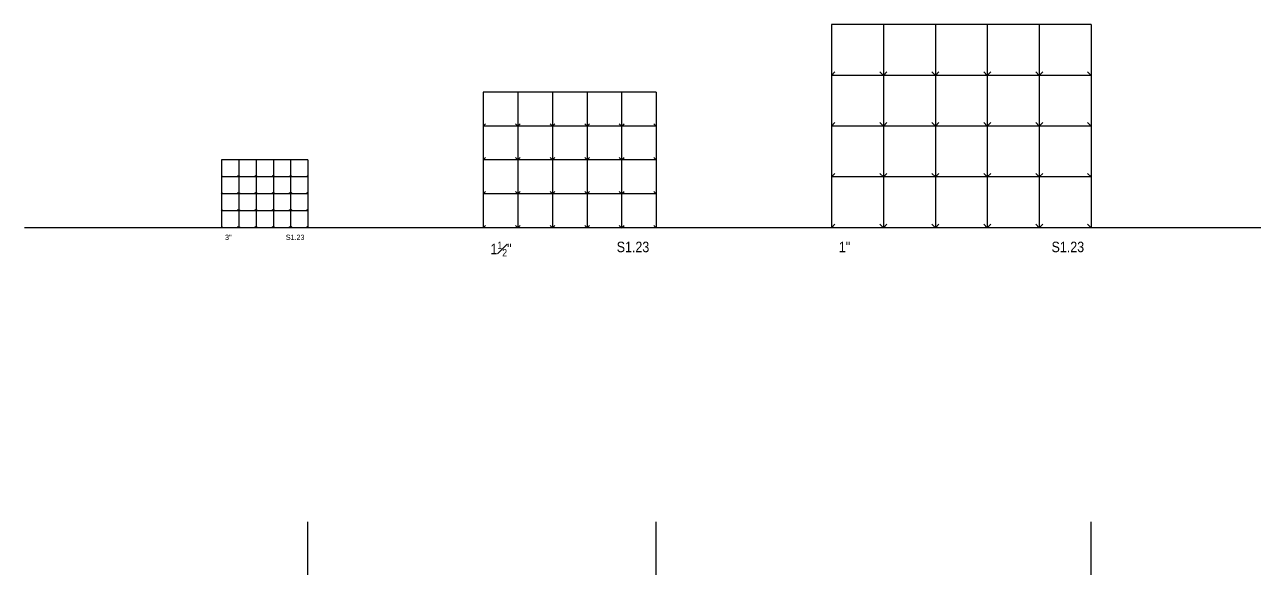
# Model space of a CAD drawing. Header units: inches. Extents: x -16404 to 14624, y -1591 to 16152.
# Drawn here: x 6520 to 8626, y 7816 to 8748 of the extents above; entities that cross this region are included whole.
import ezdxf

# ---------------------------------------------------------------- set-up
doc = ezdxf.new("R2010")
doc.units = ezdxf.units.IN
doc.header["$LTSCALE"] = 24
doc.header["$MEASUREMENT"] = 0
doc.linetypes.add('DASHED2', pattern=[0.375, 0.25, -0.125])
doc.layers.get('0').update_dxf_attribs({"linetype": 'CONTINUOUS'})
doc.layers.add('S-ANNO-GRID-NONPLOT', color=251, linetype='CONTINUOUS', plot=False)
doc.styles.add('Arial', font='arial.ttf', dxfattribs={"width": 0.85})

# ---------------------------------------------------------------- blocks, each defined once
blk = doc.blocks.new('Se_30x42_DETAILS_GRID')
for p, q in [((7.41, 29), (0, 29)), ((0, 29), (0, 21.75)), ((14.83, 29), (7.41, 29)), ((7.41, 29), (7.41, 21.75)), ((22.24, 29), (14.83, 29)), ((14.83, 29), (14.83, 21.75)), ((29.66, 29), (22.24, 29)), ((22.24, 29), (22.24, 21.75)), ((37.07, 29), (29.66, 29)), ((29.66, 29), (29.66, 21.75)), ((37.07, 29), (37.07, 21.75)), ((0, 21.75), (0.5, 22.25)), ((7.41, 21.75), (0, 21.75)), ((0, 21.75), (0, 14.5)), ((7.41, 21.75), (7.91, 22.25)), ((14.83, 21.75), (7.41, 21.75)), ((7.41, 21.75), (7.41, 14.5)), ((14.83, 21.75), (15.33, 22.25)), ((22.24, 21.75), (14.83, 21.75)), ((14.83, 21.75), (14.83, 14.5)), ((22.24, 21.75), (22.74, 22.25)), ((29.66, 21.75), (22.24, 21.75)), ((22.24, 21.75), (22.24, 14.5)), ((29.66, 21.75), (30.16, 22.25)), ((37.07, 21.75), (29.66, 21.75)), ((29.66, 21.75), (29.66, 14.5)), ((37.07, 21.75), (37.07, 14.5)), ((0, 14.5), (0.5, 15)), ((7.41, 14.5), (0, 14.5)), ((0, 14.5), (0, 7.25)), ((7.41, 14.5), (7.91, 15)), ((14.83, 14.5), (7.41, 14.5)), ((7.41, 14.5), (7.41, 7.25)), ((14.83, 14.5), (15.33, 15)), ((22.24, 14.5), (14.83, 14.5)), ((14.83, 14.5), (14.83, 7.25)), ((22.24, 14.5), (22.74, 15)), ((29.66, 14.5), (22.24, 14.5)), ((22.24, 14.5), (22.24, 7.25)), ((29.66, 14.5), (30.16, 15)), ((37.07, 14.5), (29.66, 14.5)), ((29.66, 14.5), (29.66, 7.25)), ((37.07, 14.5), (37.07, 7.25)), ((0, 7.25), (0.5, 7.75)), ((7.41, 7.25), (0, 7.25)), ((0, 7.25), (0, 0)), ((7.41, 7.25), (7.91, 7.75)), ((14.83, 7.25), (7.41, 7.25)), ((7.41, 7.25), (7.41, 0)), ((14.83, 7.25), (15.33, 7.75)), ((22.24, 7.25), (14.83, 7.25)), ((14.83, 7.25), (14.83, 0)), ((22.24, 7.25), (22.74, 7.75)), ((29.66, 7.25), (22.24, 7.25)), ((22.24, 7.25), (22.24, 0)), ((29.66, 7.25), (30.16, 7.75)), ((37.07, 7.25), (29.66, 7.25)), ((29.66, 7.25), (29.66, 0)), ((37.07, 7.25), (37.07, 0)), ((0, 0), (0.5, 0.5)), ((7.41, 0), (0, 0)), ((7.41, 0), (7.91, 0.5)), ((14.83, 0), (7.41, 0)), ((14.83, 0), (15.33, 0.5)), ((22.24, 0), (14.83, 0)), ((22.24, 0), (22.74, 0.5)), ((29.66, 0), (22.24, 0)), ((29.66, 0), (30.16, 0.5)), ((37.07, 0), (29.66, 0))]:
    blk.add_line(p, q)
at = {"linetype": 'DASHED2', "ltscale": 0.5}
for p, q in [((7.41, 21.75), (6.91, 22.25)), ((14.83, 21.75), (14.33, 22.25)), ((22.24, 21.75), (21.74, 22.25)), ((29.66, 21.75), (29.16, 22.25)), ((37.07, 21.75), (36.57, 22.25)), ((7.41, 14.5), (6.91, 15)), ((14.83, 14.5), (14.33, 15)), ((22.24, 14.5), (21.74, 15)), ((29.66, 14.5), (29.16, 15)), ((37.07, 14.5), (36.57, 15)), ((7.41, 7.25), (6.91, 7.75)), ((14.83, 7.25), (14.33, 7.75)), ((22.24, 7.25), (21.74, 7.75)), ((29.66, 7.25), (29.16, 7.75)), ((37.07, 7.25), (36.57, 7.75)), ((7.41, 0), (6.91, 0.5)), ((14.83, 0), (14.33, 0.5)), ((22.24, 0), (21.74, 0.5)), ((29.66, 0), (29.16, 0.5)), ((37.07, 0), (36.57, 0.5))]:
    blk.add_line(p, q, dxfattribs=at)

msp = doc.modelspace()

# ---------------------------------------------------------------- linework, layer by layer
at = {"layer": 'S-ANNO-GRID-NONPLOT'}
for p, q in [((9785.30455, 8400), (6519.53048, 8400)), ((7004.87897, 0), (7004.87897, 7896)), ((7601.43657, 0), (7601.43657, 7896)), ((8346.27297, 0), (8346.27297, 7896))]:
    msp.add_line(p, q, dxfattribs=at)

# ---------------------------------------------------------------- block references
for p, xscale, yscale, zscale in [((7901.43657, 8400), 12, 12, 12), ((7304.87897, 8400), 8, 8, 8), ((6856.60018, 8400), 4, 4, 4)]:
    msp.add_blockref('Se_30x42_DETAILS_GRID', p, dxfattribs=dict(at, xscale=xscale, yscale=yscale, zscale=zscale))

# ---------------------------------------------------------------- texts
at = {"layer": 'S-ANNO-GRID-NONPLOT', "color": 191, "style": 'Arial'}
for s, insert, char_height, width, attachment_point in [('3"', (6862.85018, 8388), 9, 29.5487939, 1), ('S1.23', (6998.87897, 8388), 9, 29.5487939, 3), ('\\A1;1{\\H0.7x;\\S1#2;}"', (7317.37897, 8376), 18, 59.0975878, 1), ('S1.23', (7589.43657, 8376), 18, 59.0975878, 3), ('1"', (7914.18657, 8376), 18, 59.0975878, 1), ('S1.23', (8334.27297, 8376), 18, 59.0975878, 3)]:
    msp.add_mtext(s, dxfattribs=dict(at, insert=insert, char_height=char_height, width=width, attachment_point=attachment_point))

doc.saveas('drawing.dxf')
